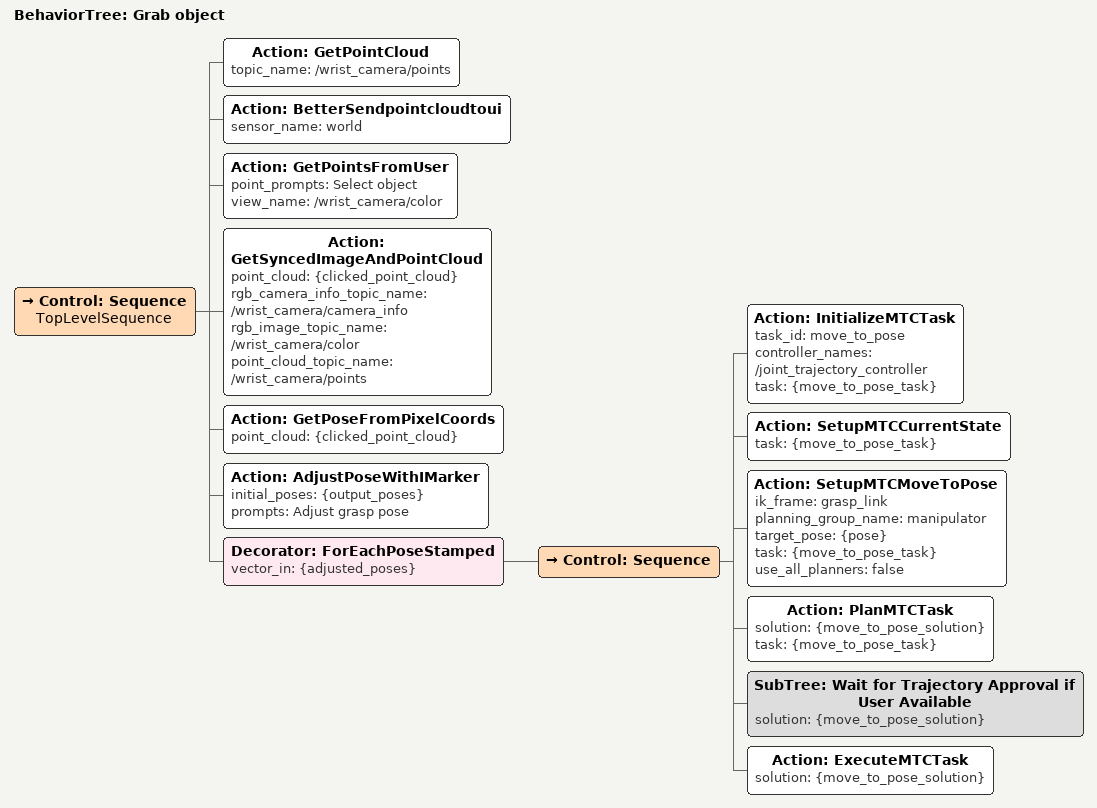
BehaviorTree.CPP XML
<?xml version='1.0' encoding='UTF-8'?>
<root BTCPP_format="4" main_tree_to_execute="Grab object">
  <BehaviorTree ID="Grab object" _description="">
    <Control ID="Sequence" name="TopLevelSequence">
      <Action ID="GetPointCloud" topic_name="/wrist_camera/points"/>
      <Action ID="BetterSendpointcloudtoui" sensor_name="world"/>
      <Action ID="GetPointsFromUser" point_prompts="Select object" view_name="/wrist_camera/color"/>
      <Action ID="GetSyncedImageAndPointCloud" point_cloud="{clicked_point_cloud}" rgb_camera_info_topic_name="/wrist_camera/camera_info" rgb_image_topic_name="/wrist_camera/color" point_cloud_topic_name="/wrist_camera/points"/>
      <Action ID="GetPoseFromPixelCoords" point_cloud="{clicked_point_cloud}"/>
      <Action ID="AdjustPoseWithIMarker" initial_poses="{output_poses}" prompts="Adjust grasp pose"/>
      <Decorator ID="ForEachPoseStamped" vector_in="{adjusted_poses}">
        <Control ID="Sequence">
          <Action ID="InitializeMTCTask" task_id="move_to_pose" controller_names="/joint_trajectory_controller" task="{move_to_pose_task}"/>
          <Action ID="SetupMTCCurrentState" task="{move_to_pose_task}"/>
          <Action ID="SetupMTCMoveToPose" ik_frame="grasp_link" planning_group_name="manipulator" target_pose="{pose}" task="{move_to_pose_task}" use_all_planners="false"/>
          <Action ID="PlanMTCTask" solution="{move_to_pose_solution}" task="{move_to_pose_task}"/>
          <SubTree ID="Wait for Trajectory Approval if User Available" solution="{move_to_pose_solution}"/>
          <Action ID="ExecuteMTCTask" solution="{move_to_pose_solution}"/>
        </Control>
      </Decorator>
    </Control>
  </BehaviorTree>
</root>
